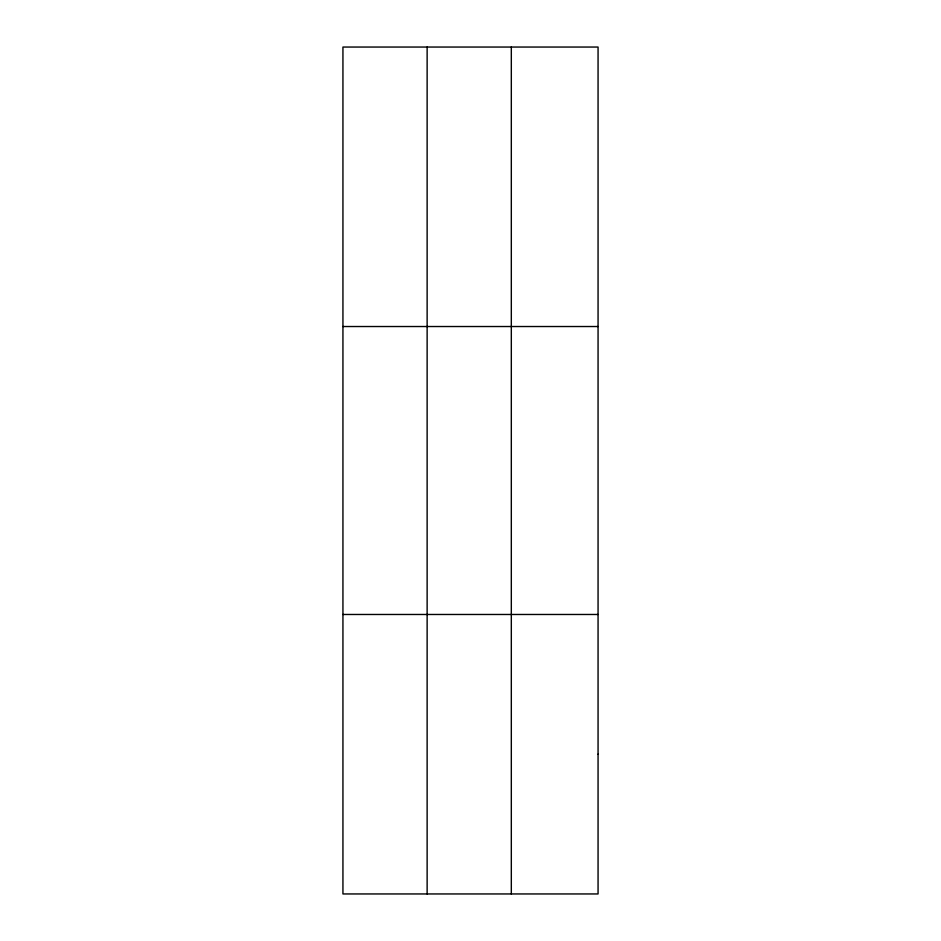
<?xml version="1.0" encoding="UTF-8"?>
<svg xmlns="http://www.w3.org/2000/svg" width="941" height="941" viewBox="0 0 941 941"><rect width="100%" height="100%" fill="white"/><g stroke="black" fill="none" stroke-linecap="round" stroke-linejoin="round"><path stroke-width="1.41" d="M427.132 47.05L427.132 893.95M511.316 47.05L511.316 893.95M342.936 326.527L598.064 326.527M342.936 614.473L598.064 614.473M598.064 754.212L598.064 893.95L342.936 893.95L342.936 47.05L598.064 47.05L598.064 754.212"/></g></svg>
